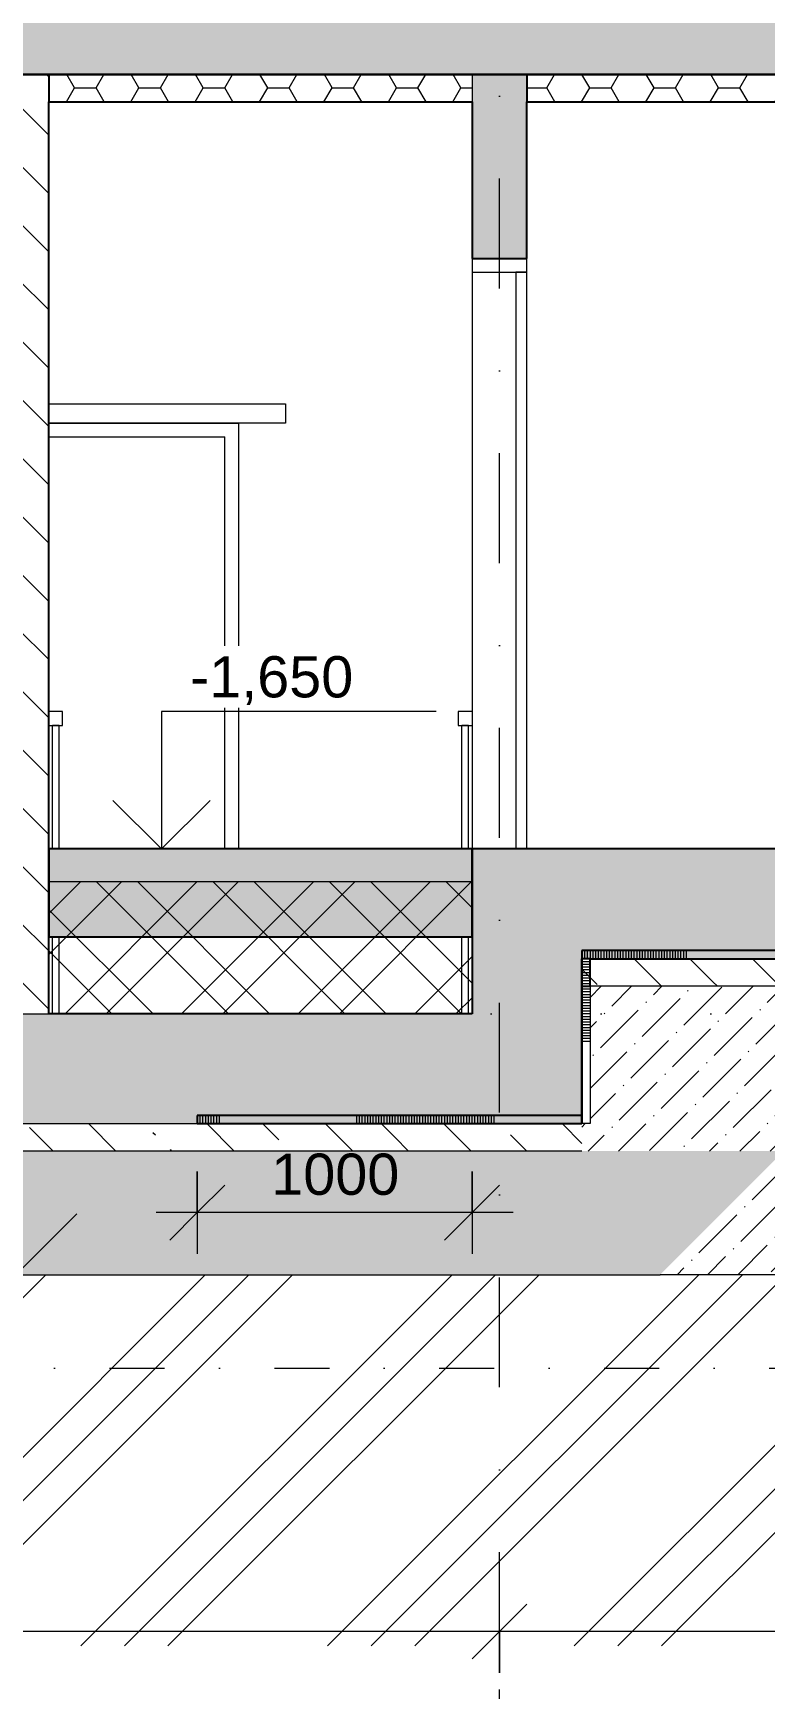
# Model space of a CAD drawing. Header units: millimetres. Extents: x 51291 to 245431, y -8645 to 72638.
# Drawn here: x 62332 to 64995, y -4708 to 1320 of the extents above; entities that cross this region are included whole.
import ezdxf

# ---------------------------------------------------------------- set-up
doc = ezdxf.new("R2010")
doc.units = ezdxf.units.MM
for name, pattern in [('HA_DashDot_10mm-S3mm', [1000, 400, -300, 0, -300]), ('HA_DashDot_6mm-S2mm', [600, 200, -200, 0, -200]), ('HA_Dot-S4mm', [400, 0, -400])]:
    doc.linetypes.add(name, pattern=pattern)
for name, color, linetype, lineweight in [('A-____-____-DIMS', 9, 'Continuous', 5), ('A-____-____-DIMS-100', 9, 'Continuous', 5), ('A-CLNG-____-MCUT', 9, 'Continuous', 25), ('A-CLNG-____-PATT', 9, 'Continuous', 25), ('A-DETL-____-CNTR', 9, 'HA_DashDot_6mm-S2mm', 9), ('A-DETL-____-THIN', 9, 'Continuous', 9), ('A-DETL-GENF-OTLN', 9, 'Continuous', 9), ('A-DOOR-____-MCUT', 9, 'Continuous', 9), ('A-DOOR-____-OTLN', 9, 'Continuous', 9), ('A-DOOR-FRAM-MCUT', 9, 'Continuous', 9), ('A-DOOR-FRAM-OTLN', 9, 'Continuous', 9), ('A-FLOR-____-MCUT', 9, 'Continuous', 25), ('A-FLOR-____-PATT', 9, 'Continuous', 25), ('A-FLOR-HRAL-OTLN', 9, 'Continuous', 9), ('A-FLOR-LEVL-OTLN', 9, 'Continuous', 9), ('A-GENM-____-OTLN', 9, 'Continuous', 9), ('A-WALL-____-MCUT', 9, 'Continuous', 25), ('A-WALL-____-PATT', 9, 'Continuous', 25), ('G-____-____-DIMS', 9, 'Continuous', 5), ('I-WALL-____-MCUT', 9, 'Continuous', 25), ('I-WALL-____-OTLN', 9, 'Continuous', 9), ('S-GRID-____-OTLN', 9, 'Continuous', 5), ('S-STRS-____-MCUT', 9, 'Continuous', 25), ('S-STRS-____-OTLN', 9, 'Continuous', 9)]:
    doc.layers.add(name, color=color, linetype=linetype, lineweight=lineweight)
doc.styles.add('Arial_1', font='arial.ttf', dxfattribs={"height": 150})
doc.dimstyles.new('Inner_Dimensions', dxfattribs={"dimscale": 304.8, "dimtxt": 153.03891, "dimasz": 0.656168, "dimexe": 0.492126, "dimexo": 0.0625, "dimgap": 0.065617, "dimtad": 1, "dimdec": 0, "dimzin": 0, "dimdsep": 46, "dimtxsty": 'Arial_1', "dimblk1": 'OBLIQUE', "dimblk2": 'OBLIQUE', "dimsah": 1, "dimcen": 0.09, "dimdle": 0.492126, "dimazin": 0, "dimtfac": 1, "dimtdec": 4, "dimtix": 1, "dimtmove": 0, "dimatfit": 3, "dimfxl": 0.492126, "dimfxlon": 1, "dimtvp": 1, "dimtolj": 1, "dimtzin": 0, "dimlwd": 9, "dimlwe": 9, "dimarcsym": 2})
pattern_1 = [(315, (61896.3, 1865.4), (215.526, 215.526), []), (315, (61896.3, 2068.6), (215.526, 215.526), [127, -76.2, 12.7, -76.2, -127]), (315, (61896.3, 2068.6), (215.526, 215.526), [-292.1, 127, 0])]
pattern_2 = [(0, (61896.31, 1865.4), (117.187, 67.658), [78.125, -156.25]), (120, (61896.31, 1865.4), (-117.18755, 67.6588), [78.125, -156.25]), (60, (61896.31, 1865.4), (-5e-05, 135.3159), [0, -156.25, 78.125, 0])]
pattern_3 = [(45, (61896.31, 1865.4), (41.4322, 151.91765), [195.313, -39.063, 3.353, -35.71])]

# ---------------------------------------------------------------- blocks, each defined once
blk = doc.blocks.new('185-01_OBJEKT D_Central_rvt-1-ŘEZ 4-4 OBJEKT D')
at = {"layer": 'A-FLOR-____-PATT', "lineweight": 9}
blk.add_hatch(color=254, dxfattribs=at).paths.add_polyline_path([(64053.5, 1170), (69089.9, 1170), (69089.9, 1370), (56838.9, 1370), (56838.9, 1170), (62959.6, 1170)])
at = {"layer": 'A-FLOR-____-MCUT', "color": 10}
blk.add_line((56838.9, 1170), (69089.9, 1170), dxfattribs=at)
blk = doc.blocks.new('HA_DR_Single_Swing_Solid - In_900x2100_SKLEP D03-2273791-ŘEZ 4-4 OBJEKT D')
at = {"layer": 'A-DOOR-____-MCUT'}
for p, q in [((64129.1, 450), (64089.1, 450)), ((64089.1, 450), (64089.1, -1650)), ((64129.1, -1650), (64129.1, 450)), ((64089.1, -1650), (64129.1, -1650))]:
    blk.add_line(p, q, dxfattribs=at)
at = {"layer": 'A-DOOR-FRAM-MCUT'}
for p, q in [((64129.1, 500), (63929.1, 500)), ((63929.1, 500), (63929.1, 450)), ((64129.1, 450), (64129.1, 500)), ((63929.1, 450), (64129.1, 450))]:
    blk.add_line(p, q, dxfattribs=at)
at = {"layer": 'A-DOOR-FRAM-OTLN'}
blk.add_line((63929.1, 450), (63929.1, -1650), dxfattribs=at)
blk = doc.blocks.new('HA_DR_Single_Swing_Solid - In_800x2100_SKLEP-2273963-ŘEZ 4-4 OBJEKT D')
at = {"layer": 'A-DOOR-FRAM-OTLN'}
for p, q in [((63079.1, -100), (62389.1, -100)), ((63079.1, -100), (63079.1, -1650)), ((62389.1, -150), (63029.1, -150)), ((63029.1, -1650), (63029.1, -150))]:
    blk.add_line(p, q, dxfattribs=at)
blk = doc.blocks.new('TB_Porotherm KP11_5_1250mm - TB_Porotherm KP11_5_1250mm-2113159-ŘEZ 4-4 OBJEKT D')
at = {"layer": 'A-GENM-____-OTLN'}
for p, q in [((62389.1, -29), (63250.1, -29)), ((63250.1, -29), (63250.1, -100)), ((63250.1, -100), (62389.1, -100))]:
    blk.add_line(p, q, dxfattribs=at)
blk = doc.blocks.new('Railing - 25mm-1403910-ŘEZ 4-4 OBJEKT D')
at = {"layer": 'A-FLOR-HRAL-OTLN'}
for p, q in [((63891.6, -1650), (63891.6, -1200)), ((63916.6, -1200), (63891.6, -1200)), ((63916.6, -1650), (63916.6, -1200)), ((63891.6, -2250), (63891.6, -1970)), ((63916.6, -2250), (63916.6, -1970))]:
    blk.add_line(p, q, dxfattribs=at)
blk = doc.blocks.new('Railing - Railing-2230790-ŘEZ 4-4 OBJEKT D')
blk.add_blockref('Railing - 25mm-1403910-ŘEZ 4-4 OBJEKT D', (0, 0))
blk = doc.blocks.new('Top Rail Type - Top Rail_Internal_-2230879-ŘEZ 4-4 OBJEKT D')
at = {"layer": 'A-FLOR-HRAL-OTLN'}
for p, q in [((63929.1, -1150), (63879.1, -1150)), ((63879.1, -1150), (63879.1, -1200)), ((63879.1, -1200), (63929.1, -1200))]:
    blk.add_line(p, q, dxfattribs=at)
blk = doc.blocks.new('Railing - Railing-2231084-ŘEZ 4-4 OBJEKT D')
blk.add_blockref('Railing - 25mm-1403910-ŘEZ 4-4 OBJEKT D', (-1490, 0))
blk = doc.blocks.new('Top Rail Type - Top Rail_Internal_-2231249-ŘEZ 4-4 OBJEKT D')
at = {"layer": 'A-FLOR-HRAL-OTLN'}
for p, q in [((62439.1, -1150), (62389.1, -1150)), ((62389.1, -1200), (62439.1, -1200)), ((62439.1, -1200), (62439.1, -1150))]:
    blk.add_line(p, q, dxfattribs=at)
blk = doc.blocks.new('DIMBLOCK30-ŘEZ 4-4 OBJEKT D')
at = {"layer": 'A-____-____-DIMS-100', "lineweight": 9}
for p, q in [((64029.1, -4648.8), (64029.1, -4348.8)), ((64029.1, -4498.8), (64129.1, -4398.8)), ((68829.1, -4648.8), (68829.1, -4348.8)), ((68829.1, -4498.8), (68929.1, -4398.8)), ((64029.1, -4498.8), (63929.1, -4598.8)), ((68829.1, -4498.8), (64029.1, -4498.8)), ((64029.1, -4498.8), (64029.1, -4648.8)), ((68829.1, -4498.8), (68729.1, -4598.8)), ((68829.1, -4498.8), (68829.1, -4648.8))]:
    blk.add_line(p, q, dxfattribs=at)
at = {"layer": 'A-____-____-DIMS-100', "color": 0, "lineweight": 9, "insert": (66198.3, -4284), "char_height": 150, "width": 553.765, "attachment_point": 1, "line_spacing_factor": 0.941778, "style": 'Arial_1'}
blk.add_mtext('4800', dxfattribs=at)
blk = doc.blocks.new('_Oblique')
at = {"color": 0, "linetype": 'ByBlock', "lineweight": -2}
blk.add_line((-0.5, -0.5), (0.5, 0.5), dxfattribs=at)
blk = doc.blocks.new('DIMBLOCK31-ŘEZ 4-4 OBJEKT D')
at = {"layer": 'A-____-____-DIMS-100', "lineweight": 9}
for p, q in [((57179.1, -4648.8), (57179.1, -4348.8)), ((57179.1, -4498.8), (57279.1, -4398.8)), ((64029.1, -4648.8), (64029.1, -4348.8)), ((64029.1, -4498.8), (64129.1, -4398.8)), ((57179.1, -4498.8), (57079.1, -4598.8)), ((64029.1, -4498.8), (57179.1, -4498.8)), ((57179.1, -4498.8), (57179.1, -4648.8)), ((64029.1, -4498.8), (63929.1, -4598.8)), ((64029.1, -4498.8), (64029.1, -4648.8))]:
    blk.add_line(p, q, dxfattribs=at)
at = {"layer": 'A-____-____-DIMS-100', "color": 0, "lineweight": 9, "insert": (60373.3, -4284), "char_height": 150, "width": 553.765, "attachment_point": 1, "line_spacing_factor": 0.941778, "style": 'Arial_1'}
blk.add_mtext('6850', dxfattribs=at)
blk = doc.blocks.new('Spot Elevations - Default-792506-ŘEZ 4-4 OBJEKT D')
at = {"layer": 'G-____-____-DIMS', "lineweight": 9}
for p, q in [((70363.8, 11800), (69363.8, 11800)), ((69363.8, 11800), (69363.8, 11300)), ((69187, 11476.8), (69363.8, 11300)), ((69363.8, 11300), (69540.5, 11476.8))]:
    blk.add_line(p, q, dxfattribs=at)
blk = doc.blocks.new('DIMBLOCK47-ŘEZ 4-4 OBJEKT D')
at = {"layer": 'A-____-____-DIMS-100', "lineweight": 9}
for p, q in [((62929.1, -2823.7), (62929.1, -3123.7)), ((62929.1, -2973.7), (62929.1, -2823.7)), ((63929.1, -2823.7), (63929.1, -3123.7)), ((63929.1, -2973.7), (63929.1, -2823.7)), ((62929.1, -2973.7), (63029.1, -2873.7)), ((63929.1, -2973.7), (64029.1, -2873.7)), ((64079.1, -2973.7), (62779.1, -2973.7)), ((62929.1, -2973.7), (62829.1, -3073.7)), ((63929.1, -2973.7), (63829.1, -3073.7))]:
    blk.add_line(p, q, dxfattribs=at)
at = {"layer": 'A-____-____-DIMS-100', "color": 0, "lineweight": 9, "insert": (63198.3, -2759), "char_height": 150, "width": 553.765, "attachment_point": 1, "line_spacing_factor": 0.941778, "style": 'Arial_1'}
blk.add_mtext('1000', dxfattribs=at)

msp = doc.modelspace()

# ---------------------------------------------------------------- hatches: boundary and pattern name
at = {"layer": 'A-CLNG-____-PATT', "lineweight": 5}
h = msp.add_hatch(dxfattribs=at)
h.set_pattern_fill('FP_11', color=256, style=0, pattern_type=2)
h.set_pattern_definition(pattern_2)
h.paths.add_polyline_path([(63929.1, 1070), (63929.1, 1170), (62389.1, 1170), (62389.1, 1070), (62959.6, 1070)])
h = msp.add_hatch(dxfattribs=at)
h.set_pattern_fill('FP_11', color=256, style=0, pattern_type=2)
h.set_pattern_definition(pattern_2)
h.paths.add_polyline_path([(64129.1, 1070), (68729.1, 1070), (68729.1, 1170), (64129.1, 1170)])
h = msp.add_hatch(dxfattribs=at)
h.set_pattern_fill('FP_12', color=256, angle=-90, style=0, pattern_type=2)
h.set_pattern_definition([(270, (66709.1, -2020), (1000, 6e-14), []), (270, (66699.1, -2020), (1000, 6e-14), []), (270, (66689.1, -2020), (1000, 6e-14), []), (270, (66679.1, -2020), (1000, 6e-14), []), (270, (66669.1, -2020), (1000, 6e-14), []), (270, (66659.1, -2020), (1000, 6e-14), []), (270, (66649.1, -2020), (1000, 6e-14), []), (270, (66639.1, -2020), (1000, 6e-14), []), (270, (66629.1, -2020), (1000, 6e-14), []), (270, (66619.1, -2020), (1000, 6e-14), []), (270, (66609.1, -2020), (1000, 6e-14), []), (270, (66599.1, -2020), (1000, 6e-14), []), (270, (66589.1, -2020), (1000, 6e-14), []), (270, (66579.1, -2020), (1000, 6e-14), []), (270, (66569.1, -2020), (1000, 6e-14), []), (270, (66559.1, -2020), (1000, 6e-14), []), (270, (66549.1, -2020), (1000, 6e-14), []), (270, (66539.1, -2020), (1000, 6e-14), []), (270, (66529.1, -2020), (1000, 6e-14), []), (270, (66519.1, -2020), (1000, 6e-14), []), (270, (66509.1, -2020), (1000, 6e-14), []), (270, (66499.1, -2020), (1000, 6e-14), []), (270, (66489.1, -2020), (1000, 6e-14), []), (270, (66479.1, -2020), (1000, 6e-14), []), (270, (66469.1, -2020), (1000, 6e-14), []), (270, (66459.1, -2020), (1000, 6e-14), []), (270, (66449.1, -2020), (1000, 6e-14), []), (270, (66439.1, -2020), (1000, 6e-14), []), (270, (66429.1, -2020), (1000, 6e-14), []), (270, (66419.1, -2020), (1000, 6e-14), []), (270, (66409.1, -2020), (1000, 6e-14), []), (270, (66399.1, -2020), (1000, 6e-14), []), (270, (66389.1, -2020), (1000, 6e-14), []), (270, (66379.1, -2020), (1000, 6e-14), []), (270, (66369.1, -2020), (1000, 6e-14), []), (270, (66359.1, -2020), (1000, 6e-14), []), (270, (66349.1, -2020), (1000, 6e-14), []), (270, (66339.1, -2020), (1000, 6e-14), []), (270, (66329.1, -2020), (1000, 6e-14), []), (270, (66319.1, -2020), (1000, 6e-14), []), (270, (66309.1, -2020), (1000, 6e-14), []), (270, (66299.1, -2020), (1000, 6e-14), []), (270, (66289.1, -2020), (1000, 6e-14), []), (270, (66279.1, -2020), (1000, 6e-14), []), (270, (66269.1, -2020), (1000, 6e-14), []), (270, (66259.1, -2020), (1000, 6e-14), []), (270, (66249.1, -2020), (1000, 6e-14), []), (270, (66239.1, -2020), (1000, 6e-14), []), (270, (66229.1, -2020), (1000, 6e-14), []), (270, (66219.1, -2020), (1000, 6e-14), []), (270, (66209.1, -2020), (1000, 6e-14), [])])
h.paths.add_polyline_path([(64329.1, -2050), (69089, -2050), (69089, -2020), (64329.1, -2020)])
h = msp.add_hatch(dxfattribs=at)
h.set_pattern_fill('FP_13', color=256, angle=-90, style=0, pattern_type=2)
h.set_pattern_definition([(270, (66009.1, -2620), (1000, 6e-14), []), (270, (65999.1, -2620), (1000, 6e-14), []), (270, (65989.1, -2620), (1000, 6e-14), []), (270, (65979.1, -2620), (1000, 6e-14), []), (270, (65969.1, -2620), (1000, 6e-14), []), (270, (65959.1, -2620), (1000, 6e-14), []), (270, (65949.1, -2620), (1000, 6e-14), []), (270, (65939.1, -2620), (1000, 6e-14), []), (270, (65929.1, -2620), (1000, 6e-14), []), (270, (65919.1, -2620), (1000, 6e-14), []), (270, (65909.1, -2620), (1000, 6e-14), []), (270, (65899.1, -2620), (1000, 6e-14), []), (270, (65889.1, -2620), (1000, 6e-14), []), (270, (65879.1, -2620), (1000, 6e-14), []), (270, (65869.1, -2620), (1000, 6e-14), []), (270, (65859.1, -2620), (1000, 6e-14), []), (270, (65849.1, -2620), (1000, 6e-14), []), (270, (65839.1, -2620), (1000, 6e-14), []), (270, (65829.1, -2620), (1000, 6e-14), []), (270, (65819.1, -2620), (1000, 6e-14), []), (270, (65809.1, -2620), (1000, 6e-14), []), (270, (65799.1, -2620), (1000, 6e-14), []), (270, (65789.1, -2620), (1000, 6e-14), []), (270, (65779.1, -2620), (1000, 6e-14), []), (270, (65769.1, -2620), (1000, 6e-14), []), (270, (65759.1, -2620), (1000, 6e-14), []), (270, (65749.1, -2620), (1000, 6e-14), []), (270, (65739.1, -2620), (1000, 6e-14), []), (270, (65729.1, -2620), (1000, 6e-14), []), (270, (65719.1, -2620), (1000, 6e-14), []), (270, (65709.1, -2620), (1000, 6e-14), []), (270, (65699.1, -2620), (1000, 6e-14), []), (270, (65689.1, -2620), (1000, 6e-14), []), (270, (65679.1, -2620), (1000, 6e-14), []), (270, (65669.1, -2620), (1000, 6e-14), []), (270, (65659.1, -2620), (1000, 6e-14), []), (270, (65649.1, -2620), (1000, 6e-14), []), (270, (65639.1, -2620), (1000, 6e-14), []), (270, (65629.1, -2620), (1000, 6e-14), []), (270, (65619.1, -2620), (1000, 6e-14), []), (270, (65609.1, -2620), (1000, 6e-14), []), (270, (65599.1, -2620), (1000, 6e-14), []), (270, (65589.1, -2620), (1000, 6e-14), []), (270, (65579.1, -2620), (1000, 6e-14), []), (270, (65569.1, -2620), (1000, 6e-14), []), (270, (65559.1, -2620), (1000, 6e-14), []), (270, (65549.1, -2620), (1000, 6e-14), []), (270, (65539.1, -2620), (1000, 6e-14), []), (270, (65529.1, -2620), (1000, 6e-14), []), (270, (65519.1, -2620), (1000, 6e-14), []), (270, (65509.1, -2620), (1000, 6e-14), [])])
h.paths.add_polyline_path([(62929.1, -2650), (64329.1, -2650), (64329.1, -2620), (62929.1, -2620)])
at = {"layer": 'A-DETL-GENF-OTLN', "lineweight": 5}
h = msp.add_hatch(dxfattribs=at)
h.set_pattern_fill('FP_18', color=50, style=0, pattern_type=2)
h.set_pattern_definition([(45, (61896.3, 1865.4), (-449.013, 449.013), []), (45, (62055.06, 1865.4), (0, 898.026), []), (45, (61737.56, 1865.4), (0, 898.026), [])])
h.paths.add_polyline_path([(54208.3, -4551.4), (71710.9, -4551.4), (71710.9, -1513.1), (70039.1, -3185), (69519.1, -4225), (65990.1, -4225), (65477.6, -3200), (54208.3, -3200)])
h = msp.add_hatch(dxfattribs=at)
h.set_pattern_fill('FP_4', color=50, style=0, pattern_type=2)
h.set_pattern_definition([(45, (61896.3, 1865.4), (-212.132, 212.132), []), (45, (62046.3, 1865.4), (-212.132, 212.132), []), (315, (61896.3, 1865.4), (212.132, 212.132), []), (315, (62046.3, 1865.4), (212.132, 212.132), [])])
h.paths.add_polyline_path([(62389.1, -2250), (63929.1, -2250), (63929.1, -1770), (62389.1, -1770), (62389.1, -2051)])
h = msp.add_hatch(dxfattribs=at)
h.set_pattern_fill('FP_17', color=50, style=0, pattern_type=2)
h.set_pattern_definition(pattern_3)
h.paths.add_polyline_path([(65064.1, -2750), (65214.1, -2600), (69089.1, -2600), (69089.1, -2150), (64359.1, -2150), (64359.1, -2650), (64329.1, -2650), (64329.1, -2750)])
h = msp.add_hatch(dxfattribs=at)
h.set_pattern_fill('FP_17', color=50, style=0, pattern_type=2)
h.set_pattern_definition(pattern_3)
h.paths.add_polyline_path([(69089.1, -4225), (69089.1, -2600), (65214.1, -2600), (64614.1, -3200), (65477.6, -3200), (65990.1, -4225), (67335.3, -4225)])
h = msp.add_hatch(dxfattribs=at)
h.set_pattern_fill('FP_17', color=50, style=0, pattern_type=2)
h.set_pattern_definition(pattern_3)
h.paths.add_polyline_path([(64359.1, -3200), (64614.1, -3200), (65064.1, -2750), (54208.3, -2750), (54208.3, -3200), (64329.1, -3200)])
at = {"layer": 'A-FLOR-____-PATT', "lineweight": 9}
for points in [[(69089.1, -2050), (69089.1, -1650), (63929.1, -1650), (63929.1, -2050), (67335.3, -2050)], [(64329.1, -2650), (64329.1, -2250), (54208.3, -2250), (54208.3, -2650), (64053.5, -2650)]]:
    msp.add_hatch(color=256, dxfattribs=at).paths.add_polyline_path(points)
at = {"layer": 'A-FLOR-____-PATT', "lineweight": 5}
h = msp.add_hatch(dxfattribs=at)
h.set_pattern_fill('FP_10', color=256, style=0, pattern_type=2)
h.set_pattern_definition(pattern_1)
h.paths.add_polyline_path([(64329.1, -2150), (69089.1, -2150), (69089.1, -2050), (64329.1, -2051)])
h = msp.add_hatch(dxfattribs=at)
h.set_pattern_fill('FP_10', color=256, style=0, pattern_type=2)
h.set_pattern_definition(pattern_1)
h.paths.add_polyline_path([(64329.1, -2750), (64329.1, -2650), (54208.3, -2650), (54208.3, -2750), (64053.5, -2750)])
at = {"layer": 'A-WALL-____-PATT', "lineweight": 5}
h = msp.add_hatch(dxfattribs=at)
h.set_pattern_fill('FP_1', color=256, style=0, pattern_type=2)
h.set_pattern_definition([(135, (61896.31, 1865.4), (-106.066, -106.066), [])])
h.paths.add_polyline_path([(62389.1, -2250), (62389.1, 1170), (62274.1, 1170), (62274.1, -2250)])
at = {"layer": 'A-WALL-____-PATT', "lineweight": 9}
for points in [[(64129.1, 500), (64129.1, 1170), (63929.1, 1170), (63929.1, 500), (64053.5, 500)], [(64053.5, -2250), (64329.1, -2250), (64329.1, -2050), (63929.1, -2051), (63929.1, -2250)]]:
    msp.add_hatch(color=256, dxfattribs=at).paths.add_polyline_path(points)
at = {"layer": 'A-WALL-____-PATT', "lineweight": 5}
h = msp.add_hatch(dxfattribs=at)
h.set_pattern_fill('FP_14', color=256, angle=270, style=0, pattern_type=2)
h.set_pattern_definition([(180, (64359.1, -2350), (-2e-12, -1000), []), (180, (64359.1, -2340), (-2e-12, -1000), []), (180, (64359.1, -2330), (-2e-12, -1000), []), (180, (64359.1, -2320), (-2e-12, -1000), []), (180, (64359.1, -2310), (-2e-12, -1000), []), (180, (64359.1, -2300), (-2e-12, -1000), []), (180, (64359.1, -2290), (-2e-12, -1000), []), (180, (64359.1, -2280), (-2e-12, -1000), []), (180, (64359.1, -2270), (-2e-12, -1000), []), (180, (64359.1, -2260), (-2e-12, -1000), []), (180, (64359.1, -2250), (-2e-12, -1000), []), (180, (64359.1, -2240), (-2e-12, -1000), []), (180, (64359.1, -2230), (-2e-12, -1000), []), (180, (64359.1, -2220), (-2e-12, -1000), []), (180, (64359.1, -2210), (-2e-12, -1000), []), (180, (64359.1, -2200), (-2e-12, -1000), []), (180, (64359.1, -2190), (-2e-12, -1000), []), (180, (64359.1, -2180), (-2e-12, -1000), []), (180, (64359.1, -2170), (-2e-12, -1000), []), (180, (64359.1, -2160), (-2e-12, -1000), []), (180, (64359.1, -2150), (-2e-12, -1000), []), (180, (64359.1, -2140), (-2e-12, -1000), []), (180, (64359.1, -2130), (-2e-12, -1000), []), (180, (64359.1, -2120), (-2e-12, -1000), []), (180, (64359.1, -2110), (-2e-12, -1000), []), (180, (64359.1, -2100), (-2e-12, -1000), []), (180, (64359.1, -2090), (-2e-12, -1000), []), (180, (64359.1, -2080), (-2e-12, -1000), []), (180, (64359.1, -2070), (-2e-12, -1000), []), (180, (64359.1, -2060), (-2e-12, -1000), []), (180, (64359.1, -2050), (-2e-12, -1000), []), (180, (64359.1, -2040), (-2e-12, -1000), []), (180, (64359.1, -2030), (-2e-12, -1000), []), (180, (64359.1, -2020), (-2e-12, -1000), []), (180, (64359.1, -2010), (-2e-12, -1000), []), (180, (64359.1, -2000), (-2e-12, -1000), []), (180, (64359.1, -1990), (-2e-12, -1000), []), (180, (64359.1, -1980), (-2e-12, -1000), []), (180, (64359.1, -1970), (-2e-12, -1000), []), (180, (64359.1, -1960), (-2e-12, -1000), []), (180, (64359.1, -1950), (-2e-12, -1000), []), (180, (64359.1, -1940), (-2e-12, -1000), []), (180, (64359.1, -1930), (-2e-12, -1000), []), (180, (64359.1, -1920), (-2e-12, -1000), []), (180, (64359.1, -1910), (-2e-12, -1000), []), (180, (64359.1, -1900), (-2e-12, -1000), []), (180, (64359.1, -1890), (-2e-12, -1000), []), (180, (64359.1, -1880), (-2e-12, -1000), []), (180, (64359.1, -1870), (-2e-12, -1000), []), (180, (64359.1, -1860), (-2e-12, -1000), []), (180, (64359.1, -1850), (-2e-12, -1000), [])])
h.paths.add_polyline_path([(64359.1, -2650), (64359.1, -2050), (64329.1, -2051), (64329.1, -2650)])
at = {"layer": 'S-STRS-____-OTLN'}
msp.add_hatch(color=256, dxfattribs=at).paths.add_polyline_path([(63929.1, -1970), (63929.1, -1650), (62389.1, -1650), (62389.1, -1970), (62959.6, -1970)])

# ---------------------------------------------------------------- linework, layer by layer
at = {"layer": 'A-CLNG-____-MCUT'}
for p, q in [((63929.1, 1170), (62389.1, 1170)), ((62389.1, 1170), (62389.1, 1070)), ((68729.1, 1170), (64129.1, 1170)), ((64129.1, 1170), (64129.1, 1070)), ((62389.1, 1070), (63929.1, 1070)), ((64129.1, 1070), (68729.1, 1070)), ((69089, -2020), (64329.1, -2020)), ((64329.1, -2020), (64329.1, -2050)), ((64359.1, -2050), (69089, -2050)), ((64329.1, -2620), (62929.1, -2620)), ((62929.1, -2620), (62929.1, -2650)), ((62929.1, -2650), (64329.1, -2650)), ((64329.1, -2650), (64329.1, -2620))]:
    msp.add_line(p, q, dxfattribs=at)
at = {"layer": 'A-DETL-____-CNTR'}
msp.add_line((54208.3, -3540), (71710.9, -3540), dxfattribs=at)
at = {"layer": 'A-DETL-____-THIN'}
for p, q in [((62389.1, -1770), (62389.1, -2250)), ((63929.1, -1770), (62389.1, -1770)), ((63929.1, -2250), (63929.1, -1770)), ((69089.1, -2150), (64359.1, -2150)), ((64359.1, -2150), (64359.1, -2650)), ((62389.1, -2250), (63929.1, -2250)), ((64359.1, -2650), (64329.1, -2650)), ((64329.1, -2750), (54208.3, -2750)), ((62490.2, -2978.5), (61995.2, -3473.5)), ((54208.3, -3200), (64614.1, -3200)), ((65477.6, -3200), (64614.1, -3200))]:
    msp.add_line(p, q, dxfattribs=at)
at = {"layer": 'A-FLOR-____-MCUT'}
for p, q in [((68729.1, -1650), (63929.1, -1650)), ((63929.1, -1650), (63929.1, -2050)), ((64329.1, -2150), (64359.1, -2150)), ((63929.1, -2250), (62389.1, -2250)), ((64329.1, -2620), (64329.1, -2250))]:
    msp.add_line(p, q, dxfattribs=at)
at = {"layer": 'A-FLOR-____-MCUT', "lineweight": 9}
msp.add_line((54208.3, -2650), (62929.1, -2650), dxfattribs=at)
at = {"layer": 'A-FLOR-LEVL-OTLN', "linetype": 'HA_Dot-S4mm', "lineweight": 5}
msp.add_line((52395.7, -2250), (71991.4, -2250), dxfattribs=at)
at = {"layer": 'A-WALL-____-MCUT', "lineweight": 9}
for p, q in [((63929.1, 1170), (63929.1, 1070)), ((62274.1, -2250), (62389.1, -2250))]:
    msp.add_line(p, q, dxfattribs=at)
at = {"layer": 'A-WALL-____-MCUT'}
for p, q in [((63929.1, -2050), (63929.1, -2250)), ((64329.1, -2250), (64329.1, -2050))]:
    msp.add_line(p, q, dxfattribs=at)
at = {"layer": 'I-WALL-____-MCUT'}
for p, q in [((62389.1, 1170), (62274.1, 1170)), ((64129.1, 1170), (63929.1, 1170)), ((62389.1, -2250), (62389.1, 1070)), ((63929.1, 1070), (63929.1, 500)), ((64129.1, 500), (64129.1, 1070)), ((63929.1, 500), (64129.1, 500)), ((64329.1, -2050), (64329.1, -2650)), ((64359.1, -2050), (64329.1, -2050)), ((64359.1, -2150), (64359.1, -2050))]:
    msp.add_line(p, q, dxfattribs=at)
at = {"layer": 'I-WALL-____-OTLN'}
for p, q in [((62389.1, -100), (63079.1, -100)), ((63079.1, -100), (63079.1, -1650))]:
    msp.add_line(p, q, dxfattribs=at)
at = {"layer": 'S-GRID-____-OTLN', "linetype": 'HA_DashDot_10mm-S3mm', "lineweight": 9}
for p, q in [((64029.1, -4609.8), (64029.1, 15365.8)), ((64029.1, -7109.8), (64029.1, -4609.8))]:
    msp.add_line(p, q, dxfattribs=at)
at = {"layer": 'S-STRS-____-MCUT'}
for p, q in [((63929.1, -1650), (62389.1, -1650)), ((62389.1, -1650), (62389.1, -1770)), ((63929.1, -1770), (63929.1, -1650)), ((62389.1, -1770), (62389.1, -1970)), ((63929.1, -1970), (63929.1, -1770)), ((62389.1, -1970), (63929.1, -1970))]:
    msp.add_line(p, q, dxfattribs=at)

# ---------------------------------------------------------------- block references
at = {"lineweight": 5}
msp.add_blockref('185-01_OBJEKT D_Central_rvt-1-ŘEZ 4-4 OBJEKT D', (0, 0), dxfattribs=at)
at = {"layer": 'A-DOOR-____-OTLN'}
for name in ['HA_DR_Single_Swing_Solid - In_900x2100_SKLEP D03-2273791-ŘEZ 4-4 OBJEKT D', 'HA_DR_Single_Swing_Solid - In_800x2100_SKLEP-2273963-ŘEZ 4-4 OBJEKT D']:
    msp.add_blockref(name, (0, 0), dxfattribs=at)
at = {"layer": 'A-FLOR-HRAL-OTLN'}
for name in ['Top Rail Type - Top Rail_Internal_-2231249-ŘEZ 4-4 OBJEKT D', 'Railing - Railing-2231084-ŘEZ 4-4 OBJEKT D', 'Top Rail Type - Top Rail_Internal_-2230879-ŘEZ 4-4 OBJEKT D', 'Railing - Railing-2230790-ŘEZ 4-4 OBJEKT D']:
    msp.add_blockref(name, (0, 0), dxfattribs=at)
at = {"layer": 'A-GENM-____-OTLN'}
msp.add_blockref('TB_Porotherm KP11_5_1250mm - TB_Porotherm KP11_5_1250mm-2113159-ŘEZ 4-4 OBJEKT D', (0, 0), dxfattribs=at)
at = {"layer": 'G-____-____-DIMS', "lineweight": 9}
msp.add_blockref('Spot Elevations - Default-792506-ŘEZ 4-4 OBJEKT D', (-6564.9, -12950), dxfattribs=at)

# ---------------------------------------------------------------- dimensions: what is measured, and where the dimension line sits
at = {"layer": 'A-____-____-DIMS', "lineweight": 9}
for base, p1, p2, override, picture, middle in [((62929.1, -2973.7), (63929.1, -2823.7), (62929.1, -2823.7), {"dimpost": '<>', "dimfxl": 1000}, 'DIMBLOCK47-ŘEZ 4-4 OBJEKT D', (63429.1, -2877.1)), ((57179.1, -4498.8), (64029.1, -4648.8), (57179.1, -4648.8), {"dimpost": '<>', "dimfxl": 6850.000008}, 'DIMBLOCK31-ŘEZ 4-4 OBJEKT D', (60604.1, -4402.2)), ((64029.1, -4498.8), (68829.1, -4648.8), (64029.1, -4648.8), {"dimpost": '<>', "dimfxl": 4800.000005}, 'DIMBLOCK30-ŘEZ 4-4 OBJEKT D', (66429.1, -4402.2))]:
    dim = msp.add_linear_dim(base=base, p1=p1, p2=p2, dimstyle='Inner_Dimensions', override=override, dxfattribs=at)
    dim.commit()
    dim.dimension.update_dxf_attribs({"geometry": picture, "text_midpoint": middle})

# ---------------------------------------------------------------- next in the draw order: texts
at = {"layer": 'G-____-____-DIMS', "lineweight": 9, "insert": (62902.7, -948.2), "char_height": 150, "width": 710.695, "attachment_point": 1, "line_spacing_factor": 0.941778, "style": 'Arial_1', "bg_fill": 3, "box_fill_scale": 1.25, "bg_fill_color": 256, "bg_fill_true_color": 13158600, "bg_fill_transparency": 0}
msp.add_mtext('-1,650', dxfattribs=at)

doc.saveas('drawing.dxf')
